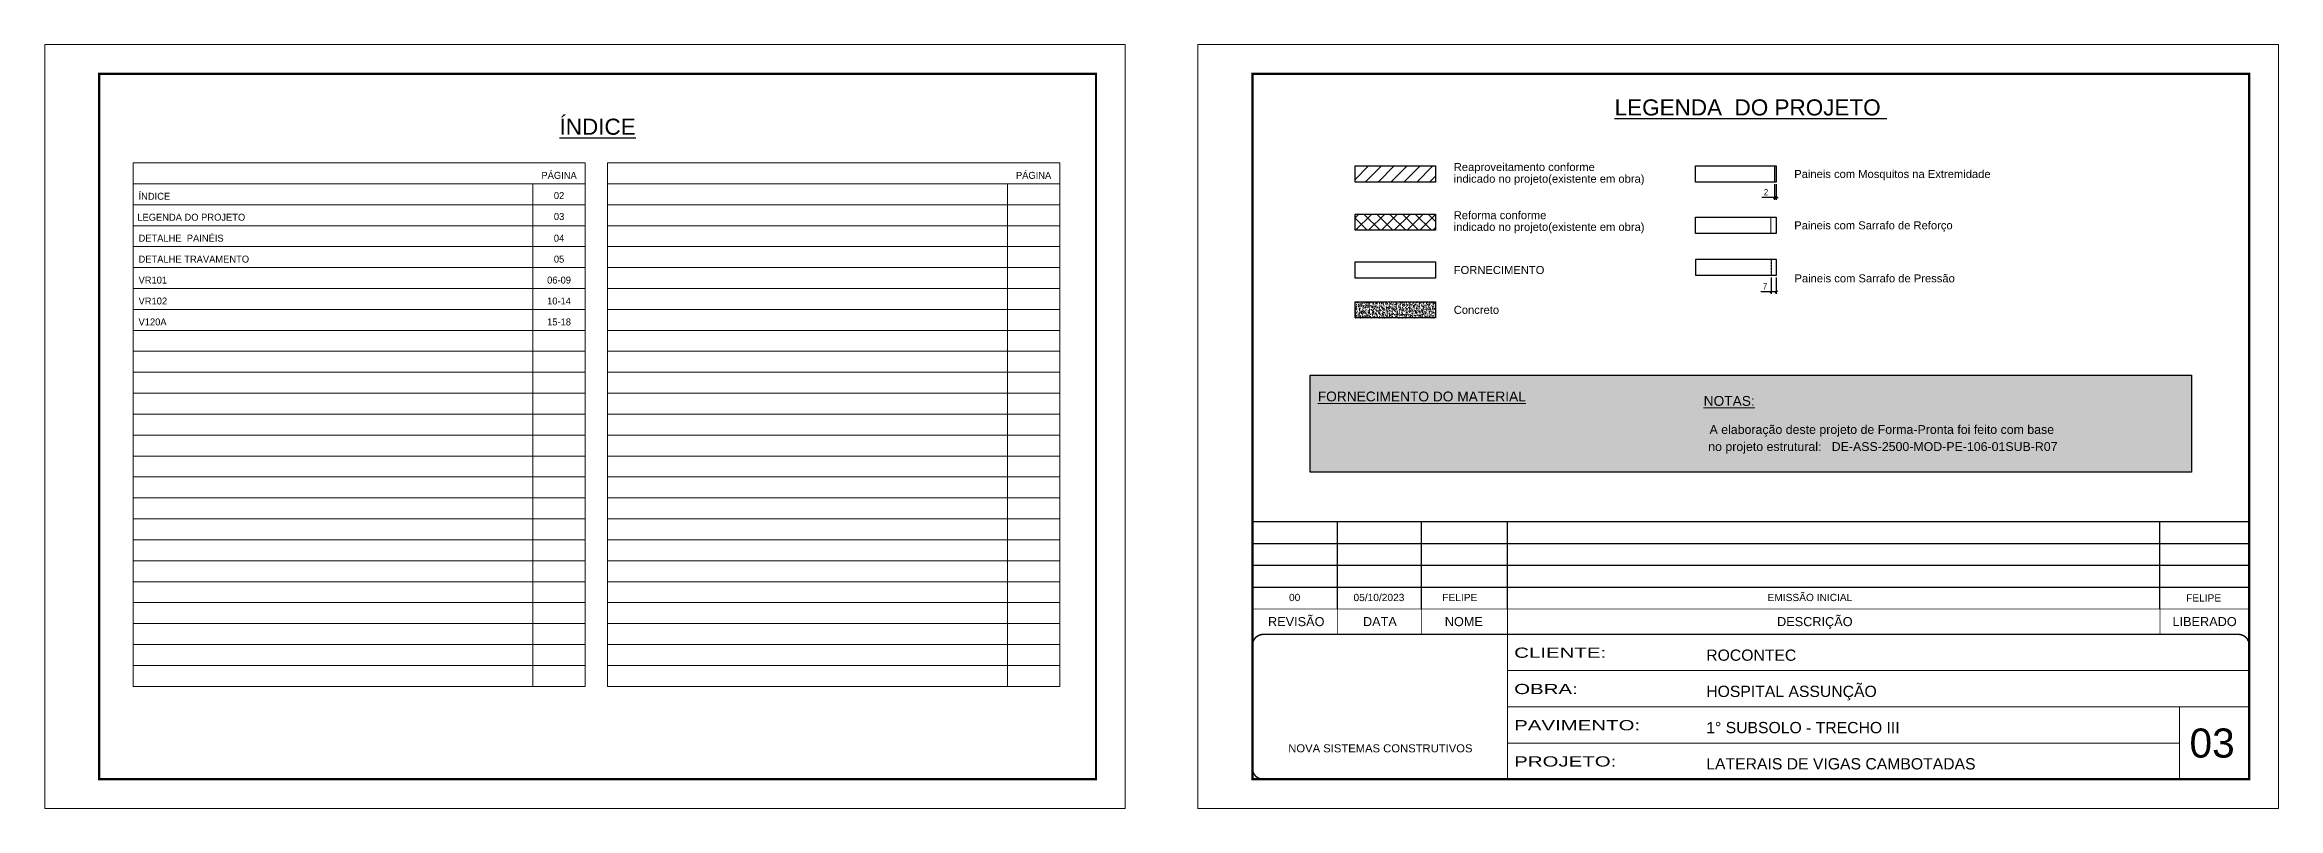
# Model space of a CAD drawing. Extents: x 2582 to 11841, y -26396 to 2611.
# Drawn here: x 4180 to 7250, y 1170 to 2220 of the extents above; entities that cross this region are included whole.
import ezdxf
from ezdxf.enums import TextEntityAlignment as Align

# ---------------------------------------------------------------- set-up
doc = ezdxf.new("R2010")
doc.units = 0
for name, pattern in [('CONTINUO', [0]), ('DASHED', [0.75, 0.5, -0.25]), ('HIDDEN', [0.375, 0.25, -0.125])]:
    doc.linetypes.add(name, pattern=pattern)
for name, color, linetype, lineweight in [('CARIMBO', 255, 'Continuous', 9), ('Folhas', 255, 'Continuous', 9), ('Hachura', 251, 'Continuous', 9), ('SARRAFO DE PRESSAO', 251, 'DASHED', 9)]:
    doc.layers.add(name, color=color, linetype=linetype, lineweight=lineweight)
for name, color, linetype in [('COTA', 241, 'Continuous'), ('Painéis', 200, 'Continuous'), ('Romaneio', 10, 'Continuous'), ('SARR_2.2x7', 40, 'Continuous')]:
    doc.layers.add(name, color=color, linetype=linetype)
doc.layers.add('Demarcação 2', color=7, linetype='Continuous', lineweight=9, true_color=0xe0e0e0)
doc.styles.add('ARIAL', font='arial.ttf')
doc.styles.add('COTA TECNICA-50', font='techl___.ttf', dxfattribs={"height": 9})
doc.styles.add('Tecnologia', font='')
doc.styles.get('Tecnologia').set_extended_font_data('Forgotten Futurist')
doc.dimstyles.new('COTA PAINEL-50', dxfattribs={"dimtxt": 9, "dimasz": 3, "dimexe": 3, "dimexo": 3, "dimgap": 3, "dimtad": 1, "dimdec": 1, "dimzin": 12, "dimdsep": 46, "dimtxsty": 'COTA TECNICA-50', "dimblk1": 'OBLIQUE', "dimblk2": 'OBLIQUE', "dimsah": 1, "dimcen": 0.9, "dimclrd": 4, "dimclre": 4, "dimclrt": 240, "dimadec": 1, "dimazin": 3, "dimtfac": 1, "dimtdec": 1, "dimtmove": 0, "dimatfit": 3, "dimfxl": 1, "dimtolj": 1, "dimtzin": 12, "dimarcsym": 0})

# ---------------------------------------------------------------- blocks, each defined once
blk = doc.blocks.new('_Oblique')
at = {"color": 0, "linetype": 'ByBlock', "lineweight": -2}
blk.add_line((-0.5, -0.5), (0.5, 0.5), dxfattribs=at)
blk = doc.blocks.new('*D8')
at = {"layer": 'COTA', "color": 4, "lineweight": -2, "transparency": 16777216}
for p, q in [((6557.8, 2027.9), (6557.8, 2006.5)), ((6559.8, 2027.9), (6559.8, 2006.5)), ((6557.8, 2009.5), (6540.3, 2009.5)), ((6559.8, 2009.5), (6557.8, 2009.5)), ((6559.8, 2009.5), (6562.8, 2009.5))]:
    blk.add_line(p, q, dxfattribs=at)
at = {"layer": 'Defpoints', "color": 0, "transparency": 16777216}
for p in [(6557.8, 2030.9), (6559.8, 2030.9), (6557.8, 2009.5)]:
    blk.add_point(p, dxfattribs=at)
at = {"layer": 'COTA', "color": 4, "lineweight": -2, "transparency": 16777216, "xscale": 3, "yscale": 3, "zscale": 3}
blk.add_blockref('_Oblique', (6557.8, 2009.5), dxfattribs=at)
at = {"layer": 'COTA', "color": 4, "lineweight": -2, "transparency": 16777216, "xscale": 3, "yscale": 3, "zscale": 3, "rotation": 180}
blk.add_blockref('_Oblique', (6559.8, 2009.5), dxfattribs=at)
at = {"layer": 'COTA', "color": 240, "transparency": 16777216, "insert": (6546, 2017), "char_height": 9, "attachment_point": 5, "style": 'COTA TECNICA-50'}
blk.add_mtext('\\A1;2', dxfattribs=at)
blk = doc.blocks.new('*D9')
at = {"layer": 'COTA', "color": 4, "lineweight": -2, "transparency": 16777216}
for p, q in [((6553.1, 1880), (6539, 1880)), ((6553.1, 1899.5), (6553.1, 1877)), ((6560.1, 1880), (6553.1, 1880)), ((6560.1, 1899.5), (6560.1, 1877))]:
    blk.add_line(p, q, dxfattribs=at)
at = {"layer": 'Defpoints', "color": 0, "transparency": 16777216}
for p in [(6553.1, 1902.5), (6553.1, 1880), (6560.1, 1902.5)]:
    blk.add_point(p, dxfattribs=at)
at = {"layer": 'COTA', "color": 4, "lineweight": -2, "transparency": 16777216, "xscale": 3, "yscale": 3, "zscale": 3, "rotation": 180}
blk.add_blockref('_Oblique', (6553.1, 1880), dxfattribs=at)
at = {"layer": 'COTA', "color": 4, "lineweight": -2, "transparency": 16777216, "xscale": 3, "yscale": 3, "zscale": 3}
blk.add_blockref('_Oblique', (6560.1, 1880), dxfattribs=at)
at = {"layer": 'COTA', "color": 240, "transparency": 16777216, "insert": (6544.6, 1887.5), "char_height": 9, "attachment_point": 5, "style": 'COTA TECNICA-50'}
blk.add_mtext('\\A1;7', dxfattribs=at)
blk = doc.blocks.new('9999999999')
at = {"color": 30, "linetype": 'CONTINUO'}
for p, q in [((98564.6, 34230.2), (98564.6, 34429.4)), ((98564.6, 34379.6), (99584, 34379.6)), ((98564.6, 34329.8), (99488, 34329.8)), ((99584, 34329.8), (99488, 34329.8)), ((99488, 34329.8), (99488, 34230.2)), ((98564.6, 34280), (99488, 34280))]:
    blk.add_line(p, q, dxfattribs=at)
at = {"color": 30, "linetype": 'CONTINUO', "const_width": 2}
blk.add_lwpolyline([(99584, 34230.2), (99584, 34414.4, 0.414214), (99569, 34429.4), (98229, 34429.4, 0.414214), (98214, 34414.4), (98214, 34245.2, 0.414214), (98229, 34230.2), (99584, 34230.2)], format="xyb", dxfattribs=at)
at = {"layer": 'Folhas'}
blk.add_lwpolyline([(98139, 34190.2), (99624, 34190.2), (99624, 35240.2), (98139, 35240.2)], close=True, dxfattribs=at)
at = {"layer": 'Folhas', "color": 30, "const_width": 3}
blk.add_lwpolyline([(98214, 34230.2), (99584, 34230.2), (99584, 35200.2), (98214, 35200.2)], close=True, dxfattribs=at)
at = {"color": 7, "linetype": 'Continuous', "ltscale": 5, "style": 'ARIAL'}
for s, height, p in [('ROCONTEC', 15.48, (98837.7, 34393.1)), ('HOSPITAL ASSUNÇÃO', 15.483, (98837.7, 34343.3)), ('1° SUBSOLO - TRECHO III', 15.483, (98837.7, 34293.5)), ('NOVA SISTEMAS CONSTRUTIVOS', 11.059, (98263.2, 34267.2)), ('LATERAIS DE VIGAS CAMBOTADAS', 15.483, (98837.7, 34243.7))]:
    blk.add_text(s, height=height, dxfattribs=at).set_placement(p)
at = {"layer": 'Folhas', "color": 7, "style": 'Tecnologia', "width": 1.5}
for s, p in [('CLIENTE:', (98573.7, 34397.2)), ('OBRA:', (98573.7, 34347.3)), ('PAVIMENTO:', (98573.7, 34297.5)), ('PROJETO:', (98573.7, 34247.7))]:
    blk.add_text(s, height=14, dxfattribs=at).set_placement(p)

msp = doc.modelspace()

# ---------------------------------------------------------------- hatches: boundary and pattern name
at = {"layer": 'COTA', "linetype": 'ByBlock'}
h = msp.add_hatch(dxfattribs=at)
h.set_pattern_fill('AR-CONC', color=256, scale=0.9, style=0)
h.set_pattern_definition([(50, (-92373.844, -33020.383), (6.45534164, -0.56476921), [0.675, -7.425]), (355, (-92373.844, -33020.383), (-1.248762, 6.7697292), [0.54, -5.94]), (100.4514445, (-92373.306, -33020.43), (5.20657962, 6.20495992), [0.57366173, -6.310279]), (46.1842, (-92373.844, -33018.583), (9.605172, -1.4896735), [1.0125, -11.1375]), (96.635635, (-92373.044, -33018.707), (8.4119575, 8.7670674), [0.8604931, -9.4654238]), (351.184164, (-92373.844, -33018.583), (8.4119575, 8.7670674), [0.81, -8.91]), (21, (-92372.944, -33019.033), (5.37216347, -3.62357002), [0.675, -7.425]), (326, (-92372.944, -33019.033), (2.189838, 6.5263504), [0.54, -5.94]), (71.451445, (-92372.4965, -33019.335), (7.5620014, 2.90278038), [0.5736617, -6.310279]), (37.5, (-92373.8442, -33020.3832), (0.1094387, 2.996044684), [0, -5.868, 0, -6.03, 0, -5.9625]), (7.5, (-92373.8442, -33020.3832), (2.36762584, 3.54970541), [0, -3.438, 0, -5.733, 0, -2.2725]), (327.5, (-92375.8512, -33020.3832), (4.804401926, -0.202993846), [0, -2.25, 0, -7.02, 0, -9.315]), (317.5, (-92376.751, -33020.3832), (5.24867552, 0.90094484), [0, -2.925, 0, -4.662, 0, -6.615])])
h.paths.add_polyline_path([(6091.8, 1844.05), (6091.8, 1866.3), (5981.23, 1866.3), (5981.23, 1844.05)])
at = {"layer": 'Demarcação 2'}
h = msp.add_hatch(color=8, dxfattribs=at)
h.set_gradient(color1=(112, 112, 112), one_color=1, tint=1, name='SPHERICAL')
h.paths.add_polyline_path([(5919.56, 1765.23), (7130.82, 1765.23), (7130.82, 1632.22), (5919.56, 1632.22)])
at = {"layer": 'Hachura', "linetype": 'ByBlock'}
h = msp.add_hatch(dxfattribs=at)
h.set_pattern_fill('ANSI31', color=256, scale=100)
h.set_pattern_definition([(45, (-111168.894, -33020.383), (-8.8388348, 8.8388348), [])])
h.paths.add_polyline_path([(6091.8, 2053.14), (5981.23, 2053.14), (5981.23, 2030.89), (6091.8, 2030.89)])
h = msp.add_hatch(dxfattribs=at)
h.set_pattern_fill('ANSI37', color=256, scale=100)
h.set_pattern_definition([(45, (-111168.894, -33020.383), (-8.8388348, 8.8388348), []), (135, (-111168.894, -33020.383), (-8.8388348, -8.8388348), [])])
h.paths.add_polyline_path([(6091.8, 1986.91), (5981.23, 1986.91), (5981.23, 1964.66), (6091.8, 1964.66)])

# ---------------------------------------------------------------- linework, layer by layer
at = {"color": 30}
for p, q in [((5840.13, 1564.07), (7210.13, 1564.07)), ((5956.9, 1444.07), (5956.9, 1564.07)), ((6072.56, 1444.07), (6072.56, 1564.07)), ((6190.72, 1444.07), (6190.72, 1564.07)), ((7087.48, 1444.07), (7087.48, 1564.07)), ((5840.13, 1534.07), (7210.13, 1534.07)), ((5840.13, 1504.07), (7210.13, 1504.07)), ((5840.13, 1474.07), (7210.13, 1474.07))]:
    msp.add_line(p, q, dxfattribs=at)
msp.add_lwpolyline([(5919.56, 1765.23), (7130.82, 1765.23), (7130.82, 1632.22), (5919.56, 1632.22)], close=True, dxfattribs=at)
at = {"color": 30, "const_width": 1}
for points in [[(5840.13, 1444.07), (7210.13, 1444.07)], [(5956.9, 1444.07), (5956.9, 1409.07)], [(6072.56, 1444.07), (6072.56, 1409.07)], [(6190.72, 1444.07), (6190.72, 1409.07)], [(7087.48, 1444.07), (7087.48, 1409.07)]]:
    msp.add_lwpolyline(points, dxfattribs=at)
at = {"layer": 'CARIMBO'}
for p, q in [((4301.66, 2057.33), (4923.05, 2057.33)), ((4301.66, 2057.33), (4923.05, 2057.33)), ((4301.66, 2057.33), (4301.66, 1337.43)), ((4923.05, 2057.33), (4923.05, 1337.43)), ((4953.87, 2057.33), (5575.25, 2057.33)), ((4953.87, 2057.33), (5575.25, 2057.33)), ((4953.87, 2057.33), (4953.87, 1337.43)), ((5575.25, 2057.33), (5575.25, 1337.43)), ((4301.66, 2028.54), (4923.05, 2028.54)), ((4301.66, 2028.54), (4923.05, 2028.54)), ((4301.66, 2028.54), (4923.05, 2028.54)), ((4851.23, 2028.54), (4851.23, 1337.43)), ((4953.87, 2028.54), (5575.25, 2028.54)), ((4953.87, 2028.54), (5575.25, 2028.54)), ((4953.87, 2028.54), (5575.25, 2028.54)), ((5503.43, 2028.54), (5503.43, 1337.43)), ((4301.66, 1999.74), (4923.05, 1999.74)), ((4953.87, 1999.74), (5575.25, 1999.74)), ((4301.66, 1970.94), (4923.05, 1970.94)), ((4953.87, 1970.94), (5575.25, 1970.94)), ((4301.66, 1942.15), (4923.05, 1942.15)), ((4301.66, 1942.15), (4923.05, 1942.15)), ((4953.87, 1942.15), (5575.25, 1942.15)), ((4953.87, 1942.15), (5575.25, 1942.15)), ((4301.66, 1913.35), (4923.05, 1913.35)), ((4301.66, 1913.35), (4923.05, 1913.35)), ((4301.66, 1913.35), (4923.05, 1913.35)), ((4953.87, 1913.35), (5575.25, 1913.35)), ((4953.87, 1913.35), (5575.25, 1913.35)), ((4953.87, 1913.35), (5575.25, 1913.35)), ((4301.66, 1884.55), (4923.05, 1884.55)), ((4953.87, 1884.55), (5575.25, 1884.55)), ((4301.66, 1855.76), (4923.05, 1855.76)), ((4953.87, 1855.76), (5575.25, 1855.76)), ((4301.66, 1826.96), (4923.05, 1826.96)), ((4953.87, 1826.96), (5575.25, 1826.96)), ((4301.66, 1798.17), (4923.05, 1798.17)), ((4953.87, 1798.17), (5575.25, 1798.17)), ((4301.66, 1769.37), (4923.05, 1769.37)), ((4953.87, 1769.37), (5575.25, 1769.37)), ((4301.66, 1740.57), (4923.05, 1740.57)), ((4953.87, 1740.57), (5575.25, 1740.57)), ((4301.66, 1711.78), (4923.05, 1711.78)), ((4953.87, 1711.78), (5575.25, 1711.78)), ((4301.66, 1682.98), (4923.05, 1682.98)), ((4953.87, 1682.98), (5575.25, 1682.98)), ((4301.66, 1654.18), (4923.05, 1654.18)), ((4953.87, 1654.18), (5575.25, 1654.18)), ((4301.66, 1625.39), (4923.05, 1625.39)), ((4301.66, 1596.59), (4923.05, 1596.59)), ((4953.87, 1625.39), (5575.25, 1625.39)), ((4953.87, 1596.59), (5575.25, 1596.59)), ((4301.66, 1567.8), (4923.05, 1567.8)), ((4953.87, 1567.8), (5575.25, 1567.8)), ((4301.66, 1539), (4923.05, 1539)), ((4953.87, 1539), (5575.25, 1539)), ((4301.66, 1510.2), (4923.05, 1510.2)), ((4953.87, 1510.2), (5575.25, 1510.2)), ((4301.66, 1481.41), (4923.05, 1481.41)), ((4953.87, 1481.41), (5575.25, 1481.41)), ((4301.66, 1452.61), (4923.05, 1452.61)), ((4953.87, 1452.61), (5575.25, 1452.61)), ((4301.66, 1423.81), (4923.05, 1423.81)), ((4953.87, 1423.81), (5575.25, 1423.81)), ((4301.66, 1395.02), (4923.05, 1395.02)), ((4301.66, 1395.02), (4923.05, 1395.02)), ((4953.87, 1395.02), (5575.25, 1395.02)), ((4953.87, 1395.02), (5575.25, 1395.02)), ((4301.66, 1366.22), (4923.05, 1366.22)), ((4953.87, 1366.22), (5575.25, 1366.22)), ((4301.66, 1337.43), (4923.05, 1337.43)), ((4953.87, 1337.43), (5575.25, 1337.43))]:
    msp.add_line(p, q, dxfattribs=at)
at = {"layer": 'COTA', "linetype": 'ByBlock'}
msp.add_lwpolyline([(5981.23, 1866.3), (6091.8, 1866.3), (6091.8, 1844.05), (5981.23, 1844.05)], close=True, dxfattribs=at)
at = {"layer": 'Folhas'}
msp.add_lwpolyline([(4180.13, 1169.82), (5665.13, 1169.82), (5665.13, 2219.82), (4180.13, 2219.82)], close=True, dxfattribs=at)
at = {"layer": 'Folhas', "color": 30, "const_width": 3}
msp.add_lwpolyline([(4255.13, 1209.82), (5625.13, 1209.82), (5625.13, 2179.82), (4255.13, 2179.82)], close=True, dxfattribs=at)
at = {"layer": 'Painéis'}
msp.add_line((6557.77, 2053.14), (6557.77, 2030.89), dxfattribs=at)
for points in [[(5981.23, 2053.14), (6091.8, 2053.14), (6091.8, 2030.89), (5981.23, 2030.89)], [(6449.2, 2053.14), (6559.77, 2053.14), (6559.77, 2030.89), (6449.2, 2030.89)], [(5981.23, 1986.91), (6091.8, 1986.91), (6091.8, 1964.66), (5981.23, 1964.66)], [(6449.2, 1982.54), (6559.77, 1982.54), (6559.77, 1960.29), (6449.2, 1960.29)], [(5981.23, 1921.1), (6091.8, 1921.1), (6091.8, 1898.85), (5981.23, 1898.85)], [(6449.57, 1924.71), (6560.14, 1924.71), (6560.14, 1902.46), (6449.57, 1902.46)]]:
    msp.add_lwpolyline(points, close=True, dxfattribs=at)
at = {"layer": 'SARR_2.2x7', "linetype": 'HIDDEN'}
msp.add_line((6553.14, 1924.71), (6553.14, 1902.46), dxfattribs=at)
at = {"layer": 'SARRAFO DE PRESSAO'}
for p, q in [((6552.77, 1982.54), (6556.27, 1982.54)), ((6552.77, 1982.54), (6552.77, 1960.29)), ((6559.77, 1982.54), (6556.27, 1982.54)), ((6559.77, 1982.54), (6559.77, 1960.29)), ((6552.77, 1960.29), (6556.27, 1960.29)), ((6559.77, 1960.29), (6556.27, 1960.29))]:
    msp.add_line(p, q, dxfattribs=at)

# ---------------------------------------------------------------- block references
at = {"layer": 'SARRAFO DE PRESSAO', "color": 6, "linetype": 'ByBlock'}
msp.add_blockref('9999999999', (-92373.84, -33020.38), dxfattribs=at)

# ---------------------------------------------------------------- texts
at = {"layer": 'CARIMBO', "style": 'ARIAL'}
for s, p in [('Reaproveitamento conforme ', (6116.8, 2051.59)), ('indicado no projeto(existente em obra)', (6116.8, 2035.51)), ('Paineis com Mosquitos na Extremidade', (6584.77, 2042.02)), ('indicado no projeto(existente em obra)', (6116.8, 1969.27)), ('Reforma conforme ', (6116.8, 1985.36)), ('Paineis com Sarrafo de Reforço', (6584.77, 1971.42)), ('FORNECIMENTO', (6116.8, 1909.98)), ('Paineis com Sarrafo de Pressão', (6585.14, 1898.53)), ('Concreto', (6116.8, 1855.18))]:
    msp.add_text(s, height=11, dxfattribs=at).set_placement(p, align=Align.MIDDLE_LEFT)
at = {"layer": 'CARIMBO', "style": 'Tecnologia'}
for s, p in [('PÁGINA', (4887.13, 2035.34)), ('PÁGINA', (5539.34, 2035.34)), ('02', (4887.13, 2007.51)), ('03', (4887.13, 1978.72)), ('04', (4887.13, 1948.95)), ('05', (4887.13, 1920.16)), ('06-09', (4887.13, 1891.36)), ('10-14', (4887.13, 1862.57)), ('15-18', (4887.13, 1833.77))]:
    msp.add_text(s, height=9.599, dxfattribs=at).set_placement(p, align=Align.CENTER)
at = {"layer": 'CARIMBO'}
for s, height, style, p in [('ÍNDICE', 9.599, 'Tecnologia', (4309.16, 2006.55)), ('LEGENDA DO PROJETO', 9.5987, 'Tecnologia', (4307.45, 1977.75)), ('DETALHE  PAINÉIS', 9.5987, 'Tecnologia', (4309.16, 1948.95)), ('DETALHE TRAVAMENTO', 9.5987, 'Tecnologia', (4309.16, 1920.16)), ('VR101', 9.599, 'Tecnologia', (4309.16, 1891.36)), ('VR102', 9.599, 'Tecnologia', (4309.16, 1862.57)), ('V120A', 9.599, 'Tecnologia', (4309.16, 1833.77)), ('00', 10, 'ARIAL', (5890.4, 1454.75)), ('05/10/2023', 10, 'ARIAL', (5979.05, 1454.75)), ('FELIPE', 10, 'ARIAL', (6101.08, 1454.75)), ('EMISSÃO INICIAL', 10, 'ARIAL', (6548.13, 1454.75))]:
    msp.add_text(s, height=height, dxfattribs=dict(at, style=style)).set_placement(p)
at = {"layer": 'CARIMBO', "color": 5, "style": 'ARIAL'}
for s, height, p in [('%%UFORNECIMENTO DO MATERIAL', 13.5, (5929.91, 1729.36)), ('%%UNOTAS:', 13.5, (6460.3, 1723.24)), ('  A elaboração deste projeto de Forma-Pronta foi feito com base', 12.15, (6458.95, 1684.63)), ('  no projeto estrutural:', 12.15, (6457.13, 1661.15))]:
    msp.add_text(s, height=height, dxfattribs=at).set_placement(p)
at = {"layer": 'CARIMBO', "color": 1, "style": 'ARIAL'}
msp.add_text('DE-ASS-2500-MOD-PE-106-01SUB-R07', height=12.15, dxfattribs=at).set_placement((6636.35, 1661.15))
at = {"layer": 'CARIMBO', "color": 7, "style": 'ARIAL'}
msp.add_text('03', height=40, dxfattribs=at).set_placement((7128.05, 1239.62))
at = {"layer": 'CARIMBO', "style": 'ARIAL'}
msp.add_attdef('FELIPE', text='', height=10, dxfattribs=at).set_placement((7147.49, 1459.07), align=Align.MIDDLE_CENTER)
at = {"layer": 'Romaneio', "color": 0, "linetype": 'Continuous', "ltscale": 5, "style": 'ARIAL'}
for s, height, p in [('%%UÍNDICE', 22.118, (4940.13, 2095.95)), ('%%ULEGENDA  DO PROJETO ', 22.1184, (6525.05, 2122.5))]:
    msp.add_text(s, height=height, dxfattribs=at).set_placement(p, align=Align.CENTER)
at = {"layer": 'Romaneio', "style": 'ARIAL'}
for s, p in [('REVISÃO', (5900.32, 1426.57)), ('DATA', (6015.29, 1426.57)), ('NOME', (6130.65, 1426.57)), ('DESCRIÇÃO', (6613.1, 1426.57)), ('LIBERADO', (7148.78, 1426.57))]:
    msp.add_text(s, height=12.5, dxfattribs=at).set_placement(p, align=Align.MIDDLE_CENTER)

# ---------------------------------------------------------------- dimensions: what is measured, and where the dimension line sits
at = {"layer": 'COTA'}
for base, p1, p2, picture, middle in [((6557.77, 2009.47), (6559.77, 2030.89), (6557.77, 2030.89), '*D8', (6546.02, 2016.97)), ((6553.14, 1879.98), (6560.14, 1902.46), (6553.14, 1902.46), '*D9', (6544.56, 1887.54))]:
    dim = msp.add_linear_dim(base=base, p1=p1, p2=p2, dimstyle='COTA PAINEL-50', dxfattribs=at)
    dim.commit()
    dim.dimension.update_dxf_attribs({"geometry": picture, "text_midpoint": middle})

doc.saveas('drawing.dxf')
